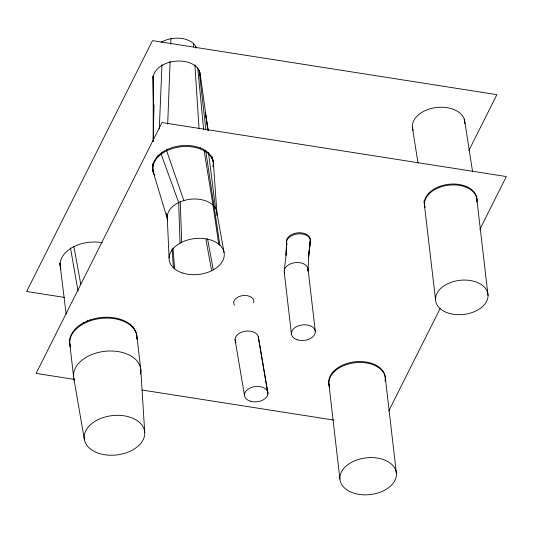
<?xml version="1.0" encoding="UTF-8"?>
<svg xmlns="http://www.w3.org/2000/svg" width="533" height="533" viewBox="0 0 533 533"><rect width="100%" height="100%" fill="white"/><g stroke="black" fill="none" stroke-linecap="round" stroke-linejoin="round"><path stroke-width="0.8" d="M153.084 171.493L153.091 169.827L153.084 171.493L167.728 220.136M153.224 141.538L153.158 76.219M153.437 140.179L153.837 104.748L153.204 141.198M152.738 168.541L152.818 163.571M286.594 241.775L286.141 255.247L286.601 243.208L285.901 256.706L284.249 270.324M166.722 149.24L166.662 150.839L183.858 200.548M167.688 124.082L170.1 61.475M170.767 44.099L170.973 38.722M158.134 156.815L158.201 155.17M159.307 128.68L161.972 64.766M308.027 270.471L308.747 255.367L310.419 240.136L308.507 256.819L310.426 241.569M468.867 150.486L496.876 94.661L152.491 40.648L26.65 291.491L64.46 297.421M388.724 411.036L440.251 308.314M479.84 229.41L506.35 176.563L161.972 122.55L36.124 373.4L74.753 379.456M161.339 153.038L162.825 152.005M83.621 322.765L81.169 324.197A33.719 21.946 -6.6 0 0 70.369 346.217M87.472 320.939L90.297 319.88M142.151 390.029L333.658 420.064M128.613 323.225L130.552 324.704A33.719 21.946 -6.6 0 1 132.937 327.089M132.937 327.069L134.276 328.834M161.193 154.157L178.655 202.567L180.054 243.155M166.396 213.46L167.708 218.597M130.418 324.064L130.738 325.61M132.81 326.462L133.13 327.975M207.537 238.797L213.293 269.871M205.905 239.364L211.628 270.744M73.847 246.413L80.703 283.909M87.332 320.18L87.632 321.805M224.06 252.389L216.938 213L213.48 164.45M70.489 248.005L78.045 291.005M83.514 322.145L83.774 323.631M235.04 339.601L244.56 395.739M267.892 392.574L258.232 336.376L267.899 394.16M73.814 378.31L84.414 439.818M204.139 150.726L213 205.165L218.723 244.154M208.17 130.392L205.292 112.383L207.937 130.272M212.614 158.221L213.133 161.499M412.302 126.934L417.999 163.085M423.955 200.874L435.481 299.306M464.376 118.906L472.558 171.526M476.775 198.656L488.035 295.449A26.384 17.169 -6.6 0 1 448.866 313.251A26.384 17.169 -6.6 0 1 448.373 283.436A26.384 17.169 -6.6 0 1 488.035 295.449M219.889 245.167L205.618 150.086M208.023 130.232L199.915 72.148M215.552 208.41L208.476 152.511M59.949 263.915L66.159 314.09M69.543 341.766L73.547 376.291M385.392 378.277L396.399 473.424A28.396 18.482 -6.6 0 1 355.238 493.578A28.396 18.482 -6.6 0 1 352.806 461.651A28.396 18.482 -6.6 0 1 396.399 473.424M328.888 383.867L339.894 479.014M308.047 268.852L315.25 331.1M284.229 271.937L291.431 334.184M137.008 337.156L140.819 370.055L144.736 432.556A30.414 19.794 -6.6 0 1 100.264 453.77A30.414 19.794 -6.6 0 1 98.372 419.511A30.414 19.794 -6.6 0 1 144.736 432.556M199.082 70.07L205.858 129.579M195.691 46.418L195.844 48.063M197.736 67.811L203.646 129.519M172.978 247.965L174.624 268.879M172.072 248.944L173.458 267.859M193.486 43.639L193.699 46.931M194.885 65.013L199.049 128.466M200.295 147.468L200.395 148.967M167.282 217.757L169.068 257.939M180.227 201.854L181.72 242.282M153.091 76.119L153.511 111.69L153.198 76.279M329.747 387.511A28.396 18.482 -6.6 0 1 355.304 362.687A28.396 18.482 -6.6 0 1 385.212 381.468M70.556 347.356A33.792 21.993 -6.6 0 1 100.504 318.474A33.792 21.993 -6.6 0 1 136.988 339.215M74.36 380.249A33.792 21.993 -6.6 0 1 105.887 351.2A33.792 21.993 -6.6 0 1 140.479 374.193M161.146 42.3A22.173 14.431 -6.6 0 1 196.357 47.81M167.515 219.349A24.944 16.237 -6.6 0 1 191.647 199.115A24.944 16.237 -6.6 0 1 216.818 215.479M154.763 175.537A30.488 19.841 -6.6 0 1 179.248 146.995A30.488 19.841 -6.6 0 1 213.293 166.736M425.061 207.577A26.384 17.169 -6.6 0 1 449.159 185.138A26.384 17.169 -6.6 0 1 476.922 202.08M284.722 273.489A12.006 7.815 -6.6 0 1 295.595 262.596A12.006 7.815 -6.6 0 1 307.834 271.27M287.04 244.667A12.006 7.815 -6.6 0 1 298.4 233.834A12.006 7.815 -6.6 0 1 310.033 243.008M236.059 342.619A11.773 7.662 -6.6 0 1 245.446 331.213A11.773 7.662 -6.6 0 1 258.272 339.494M102.323 242.755A31.074 20.221 -6.6 0 0 76.359 245.513L73.887 246.639A30.548 19.881 -6.6 0 0 70.583 248.525A31.114 20.247 -6.6 0 0 60.915 268.992M200.002 75.639A23.878 15.544 -6.6 0 0 199.149 70.662A22.553 14.677 -6.6 0 0 197.743 68.324L196.997 67.444A22.453 14.611 -6.6 0 0 194.925 65.612M194.918 65.612A23.878 15.544 -6.6 0 0 170.074 62.108A22.553 14.677 -6.6 0 0 166.363 63.28L164.95 63.86A22.453 14.611 -6.6 0 0 161.945 65.419A23.878 15.544 -6.6 0 0 153.251 78.951M413.208 130.485A26.31 17.123 -6.6 0 1 436.001 107.566A26.31 17.123 -6.6 0 1 464.763 123.716M329.614 386.638A28.389 18.475 -6.6 0 1 355.125 361.794A28.389 18.475 -6.6 0 1 385.079 380.549M134.263 328.841A33.719 21.946 -6.6 0 1 136.808 338.342M83.674 322.785A33.719 21.946 -6.6 0 1 87.525 320.966M90.33 319.907A33.719 21.946 -6.6 0 1 128.633 323.258M212.907 166.722A30.401 19.788 -6.6 0 0 208.536 153.051A30.348 19.748 -6.6 0 0 205.585 150.706L204.159 149.826A30.401 19.788 -6.6 0 0 166.696 149.813A30.354 19.754 -6.6 0 0 158.181 155.763A30.401 19.788 -6.6 0 0 153.857 172.732M424.934 206.711A26.377 17.163 -6.6 0 1 448.979 184.245A26.377 17.163 -6.6 0 1 476.782 201.154M286.874 243.601A11.999 7.808 -6.6 0 1 298.28 232.808A11.999 7.808 -6.6 0 1 309.84 242.009M234.407 305.222A10.134 6.596 -6.6 0 1 242.935 295.575A10.134 6.596 -6.6 0 1 253.628 302.904M212.147 158.727L211.788 156.289L212.147 158.727M60.162 264.821L59.962 263.169L60.149 264.854M182.333 272.943A27.716 18.035 -6.6 0 0 224.28 255.087A27.716 18.035 -6.6 0 0 183.405 241.516A27.716 18.035 -6.6 0 0 182.333 272.943M297.281 339.807A12.006 7.815 -6.6 0 0 315.303 331.906A12.006 7.815 -6.6 0 0 297.434 326.216A12.006 7.815 -6.6 0 0 297.281 339.807M250.383 401.216A11.773 7.662 -6.6 0 0 267.959 393.361A11.773 7.662 -6.6 0 0 250.343 387.891A11.773 7.662 -6.6 0 0 250.383 401.216"/></g></svg>
